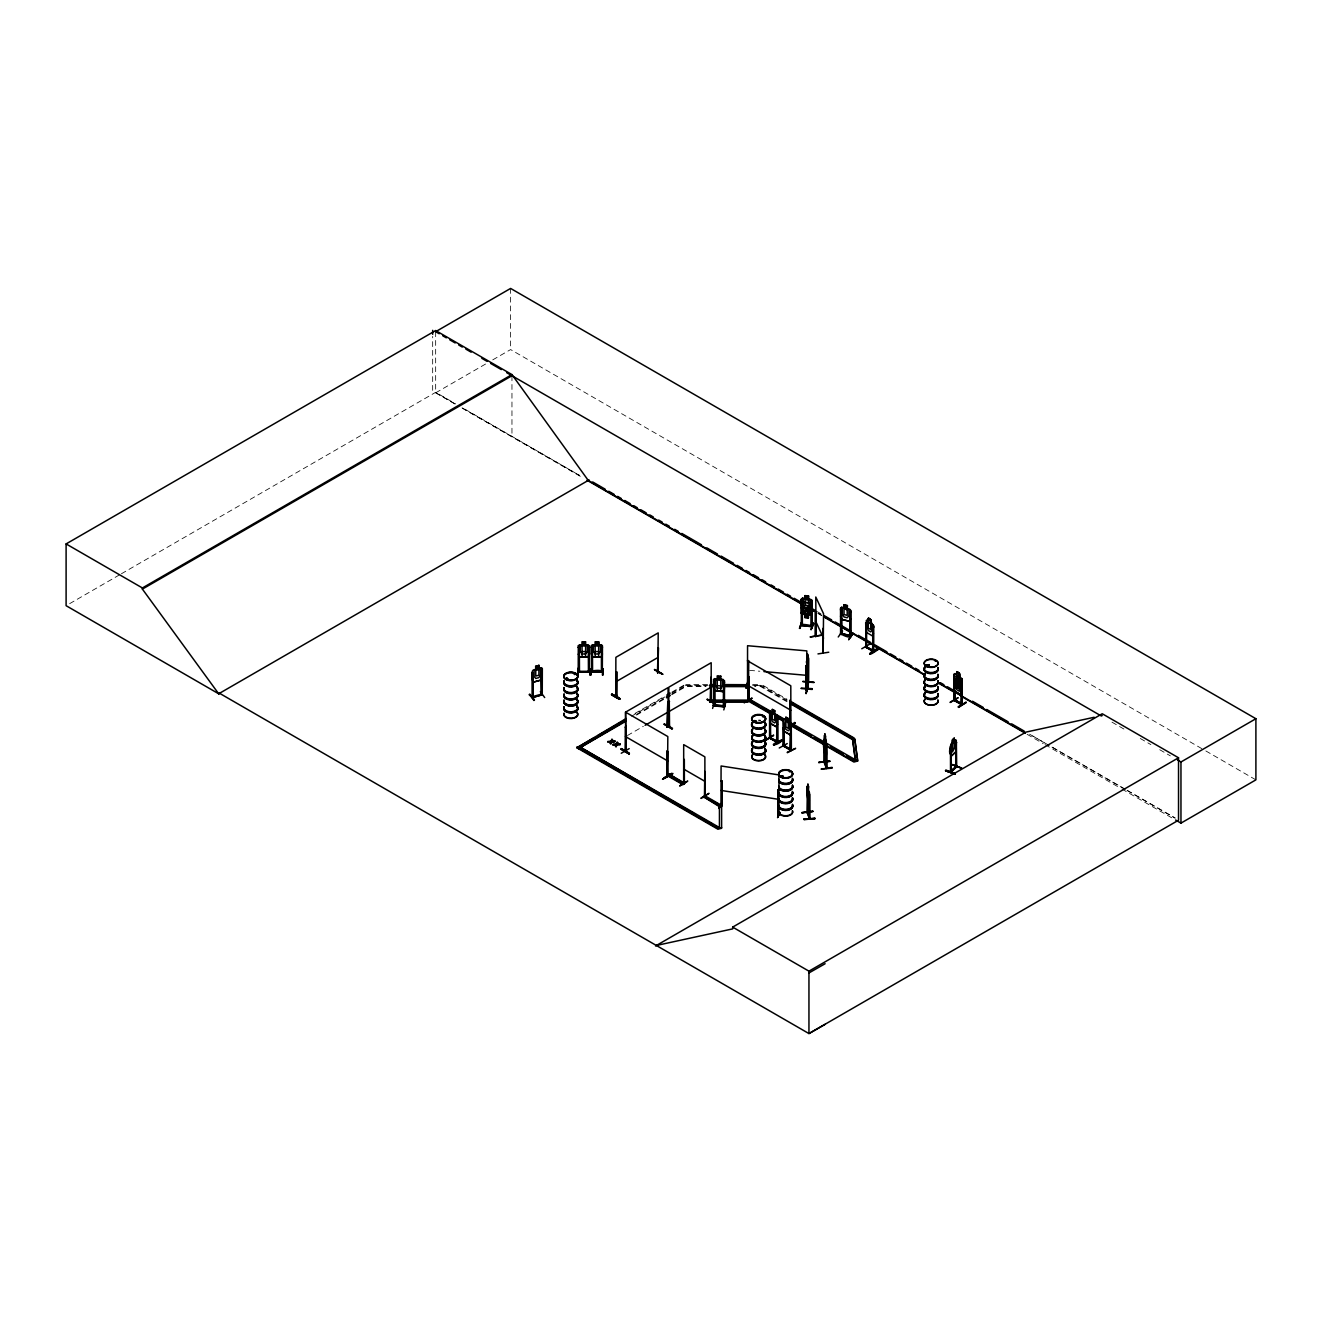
<?xml version="1.0" encoding="UTF-8"?>
<svg xmlns="http://www.w3.org/2000/svg" width="1322" height="1322" viewBox="0 0 1322 1322"><rect width="100%" height="100%" fill="white"/><g stroke="black" fill="none" stroke-linecap="round" stroke-linejoin="round"><path stroke-width="0.75" stroke-dasharray="5 3.75" d="M69.669 603.642L119.624 574.789M121.409 573.765L435.665 392.32L455.181 403.59M435.665 331.69L435.665 392.832L485.637 363.996M492.759 359.865L510.606 349.57L1204.061 749.938M634.973 713.434L664.916 696.149M671.973 692.084L684.3 684.961L685.837 685.854L706.08 685.854M631.453 716.243L664.916 696.909M671.973 692.844L684.3 685.721L685.837 686.614L706.08 686.614M636.526 714.326L664.702 698.066M671.758 694L685.837 685.854M636.526 715.103L664.702 698.826M671.758 694.761L685.837 686.614L685.837 684.598L708.113 684.598M627.454 735.511L643.335 726.34M754.664 685.854L762.282 684.961L787.003 699.239M787.003 700.016L762.282 685.721L754.664 686.614M752.631 684.598L760.728 684.598L760.728 686.614L787.234 701.916M685.837 685.358L708.113 685.358M752.631 685.358L760.728 685.358M749.607 670.353L759.82 671.245M454.917 403.739L432.674 390.948L432.674 336.383M462.039 407.837L579.367 475.309L462.287 407.688M1049.057 745.41L1029.507 734.156L1049.007 745.426M1125.501 789.366L1050.841 746.418L1125.303 789.482M1127.269 790.374L1175.275 817.988M1205.862 750.962L1255.9 779.864M1111.984 722.159L1124.361 729.298M1140.275 738.486L1150.9 744.617M1159.741 749.723L1170.35 755.854M817.343 611.673L820.912 613.739M1127.071 790.49L1174.977 818.153M818.252 613.21L821.821 615.259M435.665 392.832L455.181 404.102M462.287 408.201L583.514 478.184M817.839 613.474L821.425 615.54M1027.128 734.305L1043.223 743.608M1045.024 744.633L1120.147 788.011M1121.932 789.052L1173.804 818.996M760.728 685.854L787.234 701.156M511.961 375.729L511.961 436.871M510.606 288.427L510.606 349.57M758.646 720.374A7.106 4.098 0 0 1 760.497 720.523M758.646 720.044A6.99 4.032 0 0 1 760.464 720.193"/><path stroke-width="1.5" d="M806.668 687.159L807.164 688.051L807.197 687.093M807.858 794.043L808.519 795.993L807.626 787.978L807.891 813.047L807.147 812.551L809.361 818.781L809.361 792.489L807.164 786.359M809.725 794.208L809.758 818.731L807.759 811.592M809.345 792.456L809.345 818.715L809.675 817.26M808.172 664.107L806.982 671.031L807.874 667.693M807.874 667.742L806.833 659.48L806.585 666.387M812.319 688.663L801.215 688.101M812.253 689.456L801.132 688.547M820.979 635.353L810.072 636.94L820.912 635.238M541.161 693.967C546.333 694.215 527.197 699.222 533.08 696.215M541.111 667.974L542.284 668.535L541.194 679.987L533.377 682.135L532.287 679.359L532.287 671.295L533.344 669.923L541.161 667.858L542.334 668.602L542.251 694.893L542.268 693.951L541.409 695.157L541.078 670.452L542.169 670.403L541.078 670.452M806.47 662.339L806.767 660.537L806.585 662.339M808.172 786.16L808.403 787.532M809.345 800.488C808.172 807.329 806.023 787.482 807.263 786.226L807.362 813.096L807.957 784.243L808.519 798.405L807.511 793.002M825.093 736.073L825.374 737.213M823.903 741.659L824.25 739.279L826.151 747.822M806.75 661.248L807.511 654.06L807.626 657.249M956.764 766.793L956.252 765.785M679.789 786.061L687.754 781.054L679.838 785.648M945.808 770.462L955.393 773.915L945.527 770.792M945.825 770.065L955.36 773.486M566.047 679.012L566.923 678.169L567.683 679.062M566.56 678.236L566.774 679.194M566.46 678.45L567.782 678.864L567.27 678.169M574.343 674.418L575.087 674.534M574.392 674.303L574.855 674.038M755.887 720.837C751.607 721.795 758.349 721.035 754.465 720.887M754.763 720.473L754.763 721.531M763.042 716.706L763.372 716.706M780.872 776.378C784.69 774.262 780.988 778.989 781.385 775.882M781.285 776.394L781.963 775.832M790.011 771.387L789.366 771.602M790.226 771.602L789.531 771.602M926.392 665.743L926.491 665.263M926.672 665.478L928.49 665.743M928.16 665.891L927.912 664.999M935.199 660.554L935.811 661.033M748.566 660.653L747.508 660.802L748.566 660.653L748.467 685.044M747.657 681.805L745.988 688.283L747.442 684.135M746.533 688.2L747.789 683.011M747.409 684.383L748.582 684.168M748.616 684.713L724.307 684.598M807.098 657.348L807.626 654.225M806.651 660.603L808.155 656.142M805.742 665.891L806.8 665.743L805.742 665.891L805.742 690.348L806.734 690.431M808.42 658.439L808.403 682.962L808.106 681.458M802.917 681.375L813.955 682.185M807.015 665.809L807.494 658.24L807.031 688.58M807.015 668.221L807.494 657.232M807.18 671.047L807.99 667.709M806.684 690.167C803.644 690.712 809.213 689.654 805.908 689.208M807.18 686.267L808.172 682.284M808.023 682.301L807.031 687.77M807.841 687.06L806.073 693.538L808.568 682.317M806.073 693.538L807.759 686.647M724.572 705.998L713.5 705.006L713.483 705.865L713.55 679.574L717.185 678.897M713.533 679.64L714.723 678.599M723.134 691.456L724.489 688.613L723.217 691.571L714.657 690.795L713.55 687.638M720.821 676.203L717.185 675.873L717.301 691.042M720.821 679.211L724.456 680.599L724.489 706.923L724.423 705.684L723.332 706.774L723.514 682.102L724.522 682.202L723.514 682.102M723.184 679.425L714.69 678.665M723.217 691.571L714.673 690.728M714.591 681.508L713.599 681.425L714.591 681.508L714.591 705.965M714.31 702.081L712.608 708.443M713.533 704.758L713.698 705.931L724.456 706.873M723.646 705.651L714.706 705.089M723.812 709.914L725.563 703.122M611.491 694.728C618.96 695.389 626.132 704.196 611.491 694.728L619.489 699.255M621.026 749.326C645.533 763.62 604.914 738.833 629.024 753.904M621.406 749.045L629.388 753.606M629.404 753.21L621.456 748.582M672.551 728.273L664.553 724.092M672.039 728.934L663.991 724.026M801.264 604.964L802.52 602.039L811.014 603.014L812.121 606.137M802.537 614.251L801.281 612.978L802.537 614.251L810.981 615.143L812.105 614.267M804.867 614.515L804.867 617.523L808.486 617.936L808.386 614.747L810.204 613.953L808.386 600.122L805.015 599.742L805.015 605.344L803.214 607.542L803.214 613.16L805.015 614.366L804.867 617.523M812.105 606.203L811.014 603.014M810.948 615.209L812.005 614.152M801.281 599.279L802.454 598.271L801.281 599.279L801.33 625.554L812.138 626.744L812.154 600.436L808.42 599.048L808.535 595.958L804.9 595.611L804.9 598.618L802.437 598.337L810.799 599.395L812.005 600.535L812.022 626.727M802.322 600.915L801.248 601.031L802.322 600.915L802.355 625.603L801.149 624.612M801.281 607.343L802.404 610.467L810.915 611.375L812.154 608.517M801.71 622.051L799.463 628.462L801.661 622.1M799.992 628.396L802.239 621.671M811.113 601.94L812.105 602.039L811.113 601.94L810.915 626.595L810.997 625.488L811.89 625.884M810.915 625.967L812.105 625.62M813.889 623.505L811.08 629.801L813.361 622.993M811.163 629.355L813.427 623.406M776.543 727.001L770.429 723.465L769.619 719.994L770.429 723.465L776.576 726.803L777.518 724.473M783.186 727.844L783.996 731.297L790.209 734.784L791.101 732.305M872.503 635.832L873.363 633.42M873.445 633.37L872.553 635.965L866.439 632.428L865.728 628.925M961.986 686.713L961.094 689.307L954.963 685.771L954.17 682.317M953.988 688.266L954.814 691.72L960.995 695.223L962.069 678.698L955.079 673.592L954.17 674.237L954.203 700.544L962.069 704.99L961.986 678.682M950.468 753.937C947.51 752.466 953.096 739.147 951.394 744.897L950.898 771.618M610.962 743.939L611.772 741.444L615.16 741.51L611.772 741.956L610.318 743.575L611.888 739.626M616.118 746.401L617.671 742.468L616.135 744.98L612.813 744.501L616.234 744.055M616.118 746.913L617.671 742.468M534.385 699.966L529.577 694.1L533.939 700.528M610.318 743.575L611.888 739.13M617.043 742.105L616.234 744.567L612.813 745.013M588.092 656.951L579.515 656.836L578.408 653.944L579.433 657.017L588.092 656.951L589.348 653.894L589.232 645.847L585.663 644.772L587.381 645.929L587.381 651.548L585.547 653.96L582.11 653.993L580.259 651.597L580.259 645.979L582.11 644.954M591.397 653.96L592.537 657.017L601.196 656.951L602.452 653.894M615.16 741.51L611.888 741.526L612.532 739.494M615.474 746.55L616.135 744.468M840.528 616.135L841.569 619.39L849.55 621.323L850.707 618.613M542.268 694.843L532.122 697.619L532.055 672.931L532.981 672.683L533.08 697.107M721.977 781.203L720.986 781.054L721.977 781.203L722.176 805.462L720.887 805.544L720.87 804.602L722.076 805.048M718.904 808.436L722.341 801.743L718.953 808.386M719.482 808.006L722.275 801.776M720.986 805.511L722.093 805.395L721.085 805.296M720.969 804.387L722.159 804.536L720.887 804.652M777.881 789.862L778.955 789.796L777.881 789.862L777.881 814.319L778.972 814.484L778.955 774.923L721.085 765.983L720.969 805.792L719.432 806.684L703.535 796.753L705.089 795.861L720.969 805.032L719.432 805.924L703.535 796.753M777.766 813.658C780.294 812.452 777.171 816.352 778.939 813.327M779.749 812.303L777.6 817.508L780.277 812.832M777.6 817.508L779.798 812.352M779.881 812.766L777.7 817.442M826.547 743.328L826.399 768.462L824.019 761.307L826.828 768.396L826.746 743.889M826.167 767.818L826.514 766.826M824.73 762.133L826.233 767.454M765.669 740.188L773.287 735.429M779.253 747.988L787.251 743.559M957.789 697.768L950.287 702.098M744.22 702.825L751.722 698.115M752.102 698.247L744.286 702.478M808.469 682.879L808.568 657.86M625.075 751.574L625.455 726.968M625.967 750.813L626.215 749.871M667.263 726.505L668.139 726.885L668.056 687.622L625.686 712.079L625.835 752.036L626.397 736.337M625.851 751.392L625.455 712.095L667.825 736.552L667.494 776.047L666.817 751.16L667.825 751.425L667.627 776.08L667.015 774.527M748.087 700.759L749.277 701.057L748.45 676.186L748.004 702.114L710.575 702.114M578.111 668.37L578.193 674.831M578.111 668.717L578.094 675.261L578.16 668.337M590.719 668.783L590.736 675.327L591.281 668.833M770.743 737.544L769.586 737.197L770.462 737.709M776.758 741.394C783.136 743.559 759.125 732.371 776.923 741.378M783.5 721.366L783.946 746.385C781.319 744.914 785.698 744.534 784.029 746.434L784.227 727.893M790.209 749.111C798.29 752.664 771.982 739.328 790.209 749.359M865.579 647.102L873.445 651.614L873.545 625.356L870.851 622.844L870.934 619.787C866.125 614.433 870.339 624.199 866.472 620.315L865.712 647.185M866.389 623.075L865.679 622.662L866.472 647.582L866.67 631.073M873.016 634.725L872.636 651.184L873.082 650.093L873.809 651.498L865.927 646.904L865.943 622.497M954.203 700.544L954.17 674.237M954.765 699.966L954.897 700.924L955.195 690.514M838.231 636.989L842.56 631.04M658.571 671.493L657.712 672.171M667.263 726.77L667.709 725.844M668.056 726.935L667.098 727.117M823.87 741.576C822.02 745.938 827.605 768.049 826.134 747.773M956.219 766.463L950.535 771.123M950.535 772.015L950.468 745.856M755.672 720.953L754.565 721.234M783.021 776.212L782.293 775.733L782.938 776.427M927.102 665.263L927.614 664.9M926.458 665.627L928.424 665.627M847.369 605.559L847.204 608.715L848.906 610.136L848.906 615.738L847.204 617.738L844.031 616.977L842.329 614.152L842.329 608.533L844.031 607.938L843.965 604.749L847.369 605.559L847.319 608.649M841.436 610.037L840.511 609.806L841.436 610.037L841.552 634.527C837.421 631.602 847.154 638.509 850.757 636.758L850.757 610.467L849.567 609.112L841.651 607.195L840.528 608.07L840.594 634.329M843.965 607.756L844.08 604.865M841.569 619.39L849.6 621.257M849.716 612.053L850.79 612.069L849.716 612.053L849.798 636.56M841.436 633.602L850.905 635.651L841.701 633.684M853.103 633.602L848.79 639.617M848.658 639.65L853.087 633.221M956.715 766.016L950.865 771.37M578.21 671.973L589.447 671.923M602.402 671.279C576.078 674.154 602.105 667.346 602.32 672.22L602.452 645.797L601.146 644.756L602.336 645.913M664.206 724.357L672.154 729M815.988 635.717L816.021 636.576L815.79 596.999L823.54 613.705L823.176 653.118L823.16 628.628M684.383 784.029L684.333 759.539M952.303 739.94C957.392 735.825 949.84 740.502 952.468 743.03M954.352 741.179L955.69 739.956L951.08 744.187M951.063 747.128L950.865 772.263L950.865 747.756M956.302 740.452L955.74 767.256L956.351 742.237L956.698 766.843L950.964 772.164M956.682 742.369L955.806 742.733M950.419 753.821L951.129 756.316L955.558 751.97M951.03 756.267L955.707 752.069L956.302 748.516M952.104 764.645L961.391 768.28M950.485 771.106L951.46 771.023M950.535 772.098L956.236 766.743M961.639 768.065L951.807 764.48L961.672 768.115M579.466 671.559L578.243 671.047L578.226 672.187L578.292 645.88L581.977 644.855M578.292 645.962L579.515 644.905M591.562 671.014L591.562 672.254L591.397 645.88L592.57 644.806L601.146 644.822M591.397 645.962L592.57 644.872M616.581 671.774L616.961 696.38L615.903 696.578M658.306 671.245L657.778 672.832L658.224 632.874L615.87 657.331L615.788 696.694M625.405 750.318L626.479 750.929M669.543 726.175L669.263 701.453L668.453 726.34L669.626 726.092L668.75 726.538L668.816 687.176L711.186 662.719L711.186 702.131L710.905 677.409L710.112 702.346L710.575 700.098L748.004 700.098L749.557 699.222L857.648 761.042L853.929 762.034L790.374 725.348L790.093 700.23L789.812 721.994M567.584 679.128L566.394 679.161M840.627 608.137L841.651 607.36M754.945 721.63L755.82 721.333M763.058 716.243L762.926 716.772M782.624 776.295L781.781 776.014M935.811 661.231L934.968 660.752M772.23 712.36L770.544 711.286L769.701 712.029L770.462 738.601L769.933 713.516M784.111 719.118L783.285 719.862L784.111 719.118L785.797 720.193M954.253 674.336L955.128 673.724M578.342 671.08L579.466 672.187L579.35 647.499L578.342 647.516L579.35 647.499M578.259 671.328L589.447 671.262M578.458 672.22L589.447 672.154M601.427 671.94L601.427 647.466L602.435 647.697L601.427 647.466M602.402 672.171L591.347 671.94L602.551 671.923M812.204 626.479C796.274 625.769 799.017 622.679 812.138 625.851M956.186 767.305L955.591 739.907M956.632 677.608L959.342 679.045L956.632 677.608L955.492 686.597L956.798 689.737L959.26 691.125L960.582 689.473L960.582 683.854L959.342 682.053M954.087 680.152L954.914 679.558L961.986 684.598L960.962 683.061M954.814 691.72L960.995 695.223M657.431 672.65L658.224 647.73L657.91 672.749M657.712 672.815L658.505 647.896M654.886 669.692L662.438 673.989M615.854 695.669L616.928 695.455L616.052 695.967M616.267 696.777L616.845 671.94M626.132 726.356L625.785 751.97M666.982 727.249L667.775 702.312L667.461 727.331M669.543 701.618L668.552 701.866M626.182 727.364L625.19 727.117M707.138 699.635L715.566 703.932L707.567 699.371M748.45 699.751L748.913 701.271L749.161 676.6M629.173 748.632L621.241 753.259M668.552 726.323L669.263 701.453M710.905 701.866L710.112 702.346L710.988 701.833L710.905 677.409M666.734 774.94L668.585 773.866L684.466 783.037L682.929 783.929L667.048 774.758M672.154 773.932C643.054 789.994 691.621 762.992 664.255 778.509M663.859 777.832L671.774 773.254M790.573 733.594L790.192 750.037L791.085 750.516L791.002 724.208L789.812 723.96L791.101 724.225L788.49 721.647L788.49 718.639L785.879 717.135L784.574 726.208L785.879 729.38L788.309 730.785L789.614 729.133L788.49 718.639M789.961 725.183L794.803 722.919M790.077 725.679L794.753 722.82M790.407 725.943L795.15 723.151L794.704 722.407M704.477 796.059L704.791 771.37L705.089 796.621L703.535 797.513M701.123 797.976L709.022 793.332L701.09 798.438M219.65 693.339L218.791 693.852L66.1 605.691L66.1 543.92L435.665 330.55L511.961 374.589L588.257 480.415L802.206 603.939M435.665 330.55L435.665 331.69L510.606 288.427L1255.9 718.722L1255.9 779.864L1180.959 823.127L1175.605 820.02M66.1 543.92L142.396 587.96L511.961 374.589M825.126 1024.352L808.948 1033.573L219.551 693.29L218.675 693.786L142.396 589.1L511.961 375.729M218.675 693.786L589.116 479.919M615.87 681.788L658.224 657.331M715.846 826.233L719.432 828.299L719.432 805.924L721.614 805.924L721.614 828.299L717.879 829.191L576.855 747.773L626.165 718.524M666.685 695.141L670.204 693.108M576.855 747.773L594.47 737.593M597.99 735.561L626.165 719.284M625.95 720.44L578.392 748.665L625.95 721.201M666.47 697.041L669.99 695.008M666.47 697.801L669.99 695.769M645.103 725.315L668.056 712.079M668.816 711.633L711.186 687.176M870.934 619.787L868.24 618.332M873.445 625.405L873.528 651.647M872.735 626.727L873.726 626.992L872.735 626.727L872.735 651.283M866.439 632.428L865.811 628.958M710.575 700.858L748.004 700.858L749.557 699.999L758.382 705.089M869.694 644.194L861.762 648.772M872.669 650.341L866.472 646.937L873.726 650.523M878.089 649.515C861.597 661.331 873.792 647.02 878.089 649.532M869.81 653.861L877.643 648.772M770.544 711.286L769.619 711.93L769.553 738.122L777.435 742.634L777.435 716.375L774.841 713.863L776.047 715.681L776.047 721.283L774.742 722.952L772.312 721.548L771.007 718.375L772.312 709.303L774.923 710.806L774.742 713.913M869.694 653.861L877.758 649.284M668.585 774.626L667.048 775.518L682.929 784.69L684.466 783.797L668.585 773.866M776.609 714.789L777.518 716.392M777.171 742.055L777.005 717.598L776.642 742.171L777.518 742.683L776.642 741.526M783.186 719.763L783.268 746.054M790.292 750.152L790.573 725.431M765.752 740.303L773.684 735.214L765.752 739.791M770.379 738.552L770.66 722.093M783.996 731.297L790.209 734.784M781.682 739.874C762.744 748.285 782.244 744.484 781.633 739.791M781.748 740.303L773.684 744.897L782.029 740.469M787.301 752.251L795.629 748.335L787.367 752.73M959.458 673.113C952.782 669.957 962.35 672.881 959.375 676.17M954.93 676.401L954.203 675.988L954.798 700.842M790.754 703.965L852.591 739.659L854.128 738.767L852.591 738.899L790.754 703.188M961.54 692.133L961.259 704.626L961.54 679.905L962.267 704.692M962.267 680.318L961.259 680.07M576.855 746.996L717.879 828.431L721.614 827.539M950.221 702.494L958.12 697.9M790.093 700.23L790.209 724.704L853.929 761.257L855.466 760.365L852.574 738.816L854.756 738.717L857.648 760.266M961.458 703.684L954.253 699.635M955.277 700.115L962.366 703.899L961.309 703.701M958.235 706.692L966.217 702.147L958.681 707.435M966.25 702.577L958.301 707.154M655.514 945.99L1025.955 732.107L1094.203 717.268M656.373 945.478L732.669 928.887L732.669 927.119L1102.234 713.748L1178.53 757.787L1178.53 820.202L808.948 1033.573L808.948 971.158L1178.53 757.787M1102.234 715.516L1101.375 716.028L506.64 372.655M1177.423 759.935L1180.959 761.984L1255.9 718.722M808.948 972.942L825.126 963.721M595.082 644.855L593.363 645.979L593.363 651.597L595.214 653.993L598.651 653.96L600.485 651.548L600.485 645.929L598.651 644.938M713.665 704.709L714.541 704.808M713.649 705.651L724.638 706.659M824.73 762.777L824.779 743.724L825.506 757.87L824.779 752.747M717.301 678.996L715.483 679.838L715.483 685.457L717.301 688.035L720.705 688.332L722.523 686.085L722.523 680.466L720.705 679.31M840.544 633.139L841.585 633.403M815.377 636.394L815.41 611.921M822.978 652.82L823.028 628.347M616.581 695.339L616.052 696.859L616.135 672.353M668.75 725.646L668.982 725.596M668.899 726.538L669.263 725.018M625.967 749.921L625.174 750.714M567.816 679.161L566.328 679.293M781.418 776.394L782.508 776.394M532.072 696.463L533.245 696.677M720.969 805.28L721.234 804.354M667.726 726.77L667.775 702.312M840.66 633.172L850.79 636.526M850.591 636.741L850.641 610.483M535.674 666.354L538.946 665.379L538.897 668.585L540.549 669.13L540.549 674.749L538.897 677.608L535.774 678.467L534.121 676.517L534.121 670.898L535.774 669.428L535.625 666.288L538.996 665.445M533.146 672.881L532.055 672.931M533.377 682.135L541.194 679.987M529.114 694.661L534.452 699.933M540.334 691.604L544.681 697.553M541.838 693.736L541.293 694.281M704.923 796.208L704.874 756.862L683.689 744.633L683.656 784.029M541.409 695.157L541.243 670.667M532.981 697.14L532.816 696.215M865.86 646.012L866.621 646.408M961.458 703.42L961.953 704.99M769.85 737.048L770.362 738.601M769.85 737.94L777.799 742.518L777.716 718.011L776.725 717.763M783.417 745.773L783.5 727.48M790.49 748.946L790.986 750.516L783.235 745.972M817.971 653.911L828.778 652.225M532.27 697.603L531.956 696.529M615.16 741.014L611.888 741.526M607.657 741.526L611.078 741.08M607.657 742.039L610.979 742.006M617.027 743.989L620.299 744.484L616.928 744.93M612.813 744.501L620.299 744.484M616.928 744.418L620.299 743.989M579.466 644.872L588.042 644.822L589.348 645.797L589.331 672.154L589.215 670.965L588.207 671.526M824.135 751.458L823.986 749.64M778.922 813.625L778.113 813.162M824.878 736.949L824.878 733.925L825.606 754.482L825.374 746.864L824.961 748.649C824.317 734.222 823.87 756.895 824.978 750.02L825.374 753.837L824.416 742.7M825.639 736.024L825.49 739.064M826.399 742.171L826.002 740.386L826.399 768.462M824.135 744.005L824.366 747.641M826.267 750.268L826.019 752.548L824.267 747.608M829.786 760.927L818.665 762.397L829.786 761.422M818.748 762.596L829.77 761.257M832.1 767.355L821.094 769.107L832.216 768.132M808.667 786.326L808.519 789.383M812.931 811.262L801.776 812.65L812.914 811.262M801.876 812.865L812.914 811.592M809.213 817.773L807.725 812.419M804.04 818.863L815.195 818.483L804.057 818.946M804.04 819.376L815.195 818.467L804.173 819.706M654.522 669.824L662.52 674.369M667.147 775.469L667.098 751.012M866.224 647.532L865.596 646.177L866.472 646.689M954.484 700.296L962.267 704.742M783.153 745.129L784.029 745.542M857.648 761.042L854.756 739.477L852.574 739.576L855.466 761.142L846.642 756.035M582.11 645.962L585.547 645.946M595.214 645.962L598.651 645.946M582.11 651.581L585.547 651.564M595.214 651.581L598.651 651.564M592.62 656.836L601.196 656.951M588.323 647.466L589.331 647.697L588.323 647.466L588.439 672.187M592.454 647.499L591.446 647.516L592.454 647.499L592.57 671.973M589.414 668.8L590.108 675.278L589.414 668.288M602.7 675.195L602.617 668.717M589.447 671.031L588.356 671.295M602.518 668.288L602.584 675.278L603.096 668.734M710.129 684.598L714.177 684.598M710.129 685.358L714.177 685.358M724.307 685.358L748.582 685.358L747.508 685.259L747.558 645.714L806.8 650.887L806.717 690.481M710.129 685.854L714.177 685.854M724.307 685.854L748.582 685.854M710.129 686.614L714.177 686.614M724.307 686.614L748.582 686.614M710.575 701.354L748.004 701.354M719.432 806.684L721.614 806.684M532.171 696.744L540.979 694.298M815.492 636.659L815.542 612.202M808.039 656.026L808.023 682.929M802.834 681.607L813.972 682.549M805.842 689.489L806.85 689.539L805.643 689.473M747.558 685.027L748.45 685.077M763.901 671.593L806.8 675.344M717.301 680.004L720.705 680.301M717.301 685.622L720.705 685.92M802.586 602.221L810.898 603.179M805.015 617.374L808.386 617.754M808.42 596.04L805.015 595.726L805.015 598.734L803.214 599.527L803.214 605.145L805.015 607.756C807.659 613.21 800.851 615.804 805.924 610.12L803.545 606.269L806.651 609.558C807.891 604.931 812.485 607.129 807.428 610.301L809.51 614.036L806.717 610.913L804.883 613.342L808.386 613.755L808.386 608.137L810.204 605.955L810.204 600.337L808.386 599.114L808.535 595.958M810.832 611.26L802.421 610.4L801.429 607.277M801.463 624.315L802.289 624.463M601.46 672.187L601.312 671.047M721.085 790.44L778.955 799.38M805.759 690.365L805.792 665.66M844.031 604.931L847.204 605.707M783.632 745.839L791.366 750.351L791.283 725.844L790.292 725.596M749.161 701.057L748.169 700.792L748.45 661.314L790.804 685.771L790.887 725.15M715.235 704.064L707.187 699.123M654.456 669.428L662.884 674.237M435.665 331.69L439.218 333.739M442.771 335.788L446.324 337.837M449.86 339.886L455.181 342.96M458.734 345.009L462.287 347.058M465.84 349.107L471.161 352.181M481.803 358.328L487.124 361.402M490.677 363.451L501.319 369.582M866.505 620.431L873.363 625.405M592.686 481.968L605.162 489.173M608.731 491.239L614.086 494.329M617.638 496.378L621.208 498.444M624.777 500.493L630.131 503.583M633.701 505.648L637.254 507.714M640.823 509.763L646.177 512.853M649.746 514.919L653.299 516.968M658.653 520.058L662.223 522.124M665.792 524.173L669.345 526.239M674.699 529.329L678.269 531.378M681.838 533.444L701.453 544.763M706.791 547.853L717.499 554.034M721.052 556.083L733.545 563.288M737.098 565.353L742.452 568.443M746.021 570.493L749.591 572.558M753.16 574.624L758.498 577.697M762.067 579.763L765.636 581.829M770.974 584.902L774.543 586.968M778.113 589.034L783.467 592.124M787.036 594.173L790.589 596.239M794.158 598.288L799.513 601.378M811.989 608.583L815.558 610.648M824.465 615.788L831.604 619.902M835.173 621.968L851.219 631.238M858.342 635.353L870.834 642.558M874.387 644.607L886.88 651.829M890.433 653.878L895.787 656.968M899.357 659.034L902.926 661.083M906.495 663.148L911.833 666.238M915.402 668.288L918.972 670.353M940.372 682.697L943.925 684.763M947.494 686.812L959.97 694.033M972.463 701.238L983.155 707.402M986.724 709.468L1008.124 721.812M1011.677 723.878L1024.17 731.083M811.13 609.095L816.467 612.169M823.606 616.3L925.235 674.964M937.711 682.169L1025.079 732.619M587.084 480.25L799.959 603.146M810.683 609.343L814.269 611.408M824.994 617.605L871.512 644.458M875.081 646.524L923.384 674.402M937.695 682.664L953.79 691.968M960.945 696.099L1025.343 733.28M790.539 701.288L854.128 738.007M790.539 702.048L841.767 731.628M845.303 733.66L854.128 738.767M748.45 685.771L790.804 710.228M772.312 709.501L774.742 710.905M788.309 718.738L785.879 717.334L785.962 720.292M761.918 707.121L770.743 712.228M776.031 715.285L783.103 719.35M791.928 724.456L811.344 735.66M814.864 737.693L827.225 744.831M830.761 746.864L843.106 754.003M748.021 700.115L769.206 712.343M776.262 716.425L783.318 720.507M748.021 700.891L769.206 713.12M776.262 717.185L783.318 721.267M683.689 769.09L704.874 781.319M625.455 736.552L667.825 761.009M710.377 799.678L720.969 805.792M719.432 827.539L579.945 746.996L696.182 814.881M699.751 816.946L712.277 824.168M732.669 927.119L808.948 971.158M671.824 773.701L663.875 778.212M538.946 668.387L538.946 665.379M532.287 679.359L533.444 682.003M824.284 762.744L824.25 735.544L826.118 740.436M951.394 750.516L952.369 752.02L955.162 747.013L954.187 738.287M815.79 621.456L823.54 638.162M824.911 754.614L825.358 755.854M824.911 755.606L825.49 757.704M713.682 687.638L714.772 690.646M824.911 734.966L825.374 736.222M807.841 784.243L808.403 786.524M840.676 616.085L841.651 619.307M954.335 682.301L955.128 685.655M783.368 727.827L784.144 731.182M806.503 687.605L806.503 688.498M598.767 644.772L598.767 641.765L595.082 641.781L595.214 657.001M1180.959 761.984L1180.959 823.127M959.375 673.162L960.598 683.606L959.293 685.259L956.864 683.854L955.558 680.698L956.864 671.609M954.253 738.139L954.302 741.345M870.752 619.886L872.057 624.645L872.057 630.264L870.752 631.916L868.323 630.511L867.017 627.355L868.323 618.283M852.574 738.816L852.591 739.659M849.864 611.838L849.864 636.295M841.585 609.839L841.701 634.312M824.878 733.925L824.333 744.418M824.333 752.565L824.35 762.827M807.99 784.409L808.172 787.73M807.412 655.068L807.412 656.076M801.429 599.263L801.38 613.011M777.98 789.647L777.964 814.402M777.353 716.425L777.353 724.456M722.076 780.988L722.076 805.676M720.837 676.137L720.705 691.34M714.657 681.293L714.706 705.981M684.052 759.704L684.019 784.21L683.97 759.34M598.651 641.864L598.651 656.968M591.512 645.929L591.529 654.01M585.547 656.968L585.663 641.765L581.977 641.781L582.11 657.001M532.981 672.683L533.097 697.421M432.674 330.318L432.674 334.367M142.396 587.96L142.396 589.1M938.009 674.947A7.106 4.098 0 0 1 930.225 680.07A7.106 4.098 0 0 1 925.003 673.956M937.926 680.764A7.023 4.049 0 0 1 930.242 685.837A7.023 4.049 0 0 1 925.069 679.789M938.009 668.205A7.106 4.098 0 0 1 930.225 673.328A7.106 4.098 0 0 1 925.003 667.213M926.127 666.354A7.106 4.098 0 0 1 929.316 665.297M937.926 668.602A7.007 4.049 0 0 1 930.242 673.658A7.007 4.049 0 0 1 925.086 667.627M926.193 666.784A7.007 4.049 0 0 1 929.333 665.743M938.009 674.6A7.106 4.098 0 0 1 930.225 679.723A7.106 4.098 0 0 1 925.003 673.609M938.009 667.841A7.106 4.098 0 0 1 930.225 672.981A7.106 4.098 0 0 1 925.003 666.866M926.127 666.007A7.106 4.098 0 0 1 929.316 664.949M937.926 667.478A7.007 4.049 0 0 1 930.242 672.534A7.007 4.049 0 0 1 925.086 666.503M926.193 665.66A7.007 4.049 0 0 1 929.333 664.619M937.926 674.22A7.007 4.049 0 0 1 930.242 679.277A7.007 4.049 0 0 1 925.086 673.245M937.926 680.979A7.007 4.049 0 0 1 930.242 686.035A7.007 4.049 0 0 1 925.086 680.004M937.926 675.344A7.007 4.049 0 0 1 930.242 680.417A7.007 4.049 0 0 1 925.086 674.369M938.009 694.182A7.106 4.098 0 0 1 930.225 699.305A7.106 4.098 0 0 1 925.003 693.191M937.893 681.623A6.974 4.032 0 0 1 931.151 686.696A6.974 4.032 0 0 1 924.409 681.623M937.926 699.999A7.023 4.049 0 0 1 930.242 705.072A7.023 4.049 0 0 1 925.069 699.024M937.926 681.293A7.023 4.049 0 0 1 930.242 686.349A7.023 4.049 0 0 1 925.069 680.318M938.009 687.44A7.106 4.098 0 0 1 930.225 692.563A7.106 4.098 0 0 1 925.003 686.448M938.009 693.835A7.106 4.098 0 0 1 930.225 698.958A7.106 4.098 0 0 1 925.003 692.844M938.009 687.076A7.106 4.098 0 0 1 930.225 692.216A7.106 4.098 0 0 1 925.003 686.101M937.926 693.455A7.007 4.049 0 0 1 930.242 698.512A7.007 4.049 0 0 1 925.086 692.48M937.926 686.713A7.007 4.049 0 0 1 930.242 691.77A7.007 4.049 0 0 1 925.086 685.738M937.926 687.837A7.007 4.049 0 0 1 930.242 692.893A7.007 4.049 0 0 1 925.086 686.862M937.926 700.214A7.007 4.049 0 0 1 930.242 705.27A7.007 4.049 0 0 1 925.086 699.239M937.926 694.579A7.007 4.049 0 0 1 930.242 699.652A7.007 4.049 0 0 1 925.086 693.604M576.888 679.772A7.007 4.049 0 0 1 571.732 685.804A7.007 4.049 0 0 1 564.048 680.747M576.871 687.655A6.99 4.032 0 0 1 571.732 693.67A6.99 4.032 0 0 1 564.064 688.63M576.97 687.225A7.106 4.098 0 0 1 571.748 693.339A7.106 4.098 0 0 1 563.949 688.217M576.97 686.878A7.106 4.098 0 0 1 571.748 692.992A7.106 4.098 0 0 1 563.949 687.87M576.97 680.483A7.106 4.098 0 0 1 571.748 686.597A7.106 4.098 0 0 1 563.949 681.474M576.97 680.136A7.106 4.098 0 0 1 571.748 686.25A7.106 4.098 0 0 1 563.949 681.127M576.888 680.896A7.007 4.049 0 0 1 571.732 686.928A7.007 4.049 0 0 1 564.048 681.871M576.888 686.515A7.007 4.049 0 0 1 571.732 692.546A7.007 4.049 0 0 1 564.048 687.49M576.888 693.356A7.023 4.049 0 0 1 571.732 699.404A7.023 4.049 0 0 1 564.031 694.331M576.871 692.926A6.99 4.032 0 0 1 571.732 698.941A6.99 4.032 0 0 1 564.064 693.901M576.871 712.161A6.99 4.032 0 0 1 571.732 718.177A6.99 4.032 0 0 1 564.064 713.136M576.888 693.587A7.023 4.049 0 0 1 571.732 699.619A7.023 4.049 0 0 1 564.031 694.562M576.888 700.131A7.007 4.049 0 0 1 571.732 706.163A7.007 4.049 0 0 1 564.048 701.106M576.888 699.008A7.007 4.049 0 0 1 571.732 705.039A7.007 4.049 0 0 1 564.048 699.982M576.871 706.89A6.99 4.032 0 0 1 571.732 712.905A6.99 4.032 0 0 1 564.064 707.865M576.97 706.46A7.106 4.098 0 0 1 571.748 712.575A7.106 4.098 0 0 1 563.949 707.452M576.97 706.113A7.106 4.098 0 0 1 571.748 712.228A7.106 4.098 0 0 1 563.949 707.105M576.97 699.718A7.106 4.098 0 0 1 571.748 705.832A7.106 4.098 0 0 1 563.949 700.71M576.97 699.371A7.106 4.098 0 0 1 571.748 705.485A7.106 4.098 0 0 1 563.949 700.346M576.888 705.75A7.007 4.049 0 0 1 571.732 711.781A7.007 4.049 0 0 1 564.048 706.725M576.888 712.525A7.023 4.049 0 0 1 571.732 718.573A7.023 4.049 0 0 1 564.031 713.5M576.871 693.918A6.99 4.032 0 0 1 572.624 699.834A6.99 4.032 0 0 1 563.816 695.934M764.81 729.529A7.106 4.098 0 0 1 758.646 735.676A7.106 4.098 0 0 1 752.499 729.529M764.727 729.942A7.007 4.049 0 0 1 758.646 736.007A7.007 4.049 0 0 1 752.582 729.942M764.678 735.23A6.957 4.016 0 0 1 758.646 741.262A6.957 4.016 0 0 1 752.631 735.23M764.727 735.61A7.007 4.049 0 0 1 758.646 741.675A7.007 4.049 0 0 1 752.582 735.61M764.81 722.77A7.106 4.098 0 0 1 758.646 728.934A7.106 4.098 0 0 1 752.499 722.77M764.711 728.819A6.99 4.032 0 0 1 758.646 734.867A6.99 4.032 0 0 1 752.598 728.819M764.711 723.2A6.99 4.032 0 0 1 758.646 729.248A6.99 4.032 0 0 1 752.598 723.2M764.81 729.182A7.106 4.098 0 0 1 758.646 735.329A7.106 4.098 0 0 1 752.499 729.182M764.81 722.423A7.106 4.098 0 0 1 758.646 728.587A7.106 4.098 0 0 1 752.499 722.423M764.711 722.06A6.99 4.032 0 0 1 758.646 728.125A6.99 4.032 0 0 1 752.598 722.06M764.81 748.764A7.106 4.098 0 0 1 758.646 754.912A7.106 4.098 0 0 1 752.499 748.764M764.727 749.177A7.007 4.049 0 0 1 758.646 755.242A7.007 4.049 0 0 1 752.582 749.177M764.678 754.465A6.957 4.016 0 0 1 758.646 760.497A6.957 4.016 0 0 1 752.631 754.465M764.678 736.222A6.957 4.016 0 0 1 758.646 742.253A6.957 4.016 0 0 1 752.631 736.222M764.727 754.845A7.007 4.049 0 0 1 758.646 760.91A7.007 4.049 0 0 1 752.582 754.845M764.727 735.875A7.023 4.049 0 0 1 758.646 741.956A7.023 4.049 0 0 1 752.582 735.875M764.81 742.006A7.106 4.098 0 0 1 758.646 748.169A7.106 4.098 0 0 1 752.499 742.006M764.711 748.054A6.99 4.032 0 0 1 758.646 754.102A6.99 4.032 0 0 1 752.598 748.054M764.711 742.435A6.99 4.032 0 0 1 758.646 748.483A6.99 4.032 0 0 1 752.598 742.435M764.81 748.417A7.106 4.098 0 0 1 758.646 754.565A7.106 4.098 0 0 1 752.499 748.417M764.81 741.659A7.106 4.098 0 0 1 758.646 747.822A7.106 4.098 0 0 1 752.499 741.659M764.711 741.295A6.99 4.032 0 0 1 758.646 747.36A6.99 4.032 0 0 1 752.598 741.295M792.423 786.144A6.99 4.032 0 0 1 786.59 791.2A6.99 4.032 0 0 1 778.675 787.201M792.456 791.795A7.023 4.049 0 0 1 786.59 796.869A7.023 4.049 0 0 1 778.658 792.853M792.423 791.415A6.99 4.032 0 0 1 786.59 796.472A6.99 4.032 0 0 1 778.675 792.473M792.423 785.02A6.99 4.032 0 0 1 786.59 790.06A6.99 4.032 0 0 1 778.675 786.061M792.44 779.402A7.007 4.049 0 0 1 786.59 784.458A7.007 4.049 0 0 1 778.675 780.443M792.423 778.278A6.99 4.032 0 0 1 786.59 783.318A6.99 4.032 0 0 1 778.675 779.319M792.539 785.747A7.106 4.098 0 0 1 787.515 790.771A7.106 4.098 0 0 1 778.807 787.862M792.539 785.4A7.106 4.098 0 0 1 787.515 790.424A7.106 4.098 0 0 1 778.807 787.515M792.539 778.989A7.106 4.098 0 0 1 787.515 784.012A7.106 4.098 0 0 1 778.807 781.12M792.539 778.641A7.106 4.098 0 0 1 787.515 783.665A7.106 4.098 0 0 1 778.807 780.773M792.456 811.03A7.023 4.049 0 0 1 786.59 816.104A7.023 4.049 0 0 1 778.658 812.088M792.423 805.379A6.99 4.032 0 0 1 787.482 810.336A6.99 4.032 0 0 1 778.922 807.478M792.423 810.65A6.99 4.032 0 0 1 786.59 815.707A6.99 4.032 0 0 1 778.675 811.708M792.423 804.255A6.99 4.032 0 0 1 786.59 809.295A6.99 4.032 0 0 1 778.675 805.296M792.423 797.513A6.99 4.032 0 0 1 786.59 802.553A6.99 4.032 0 0 1 778.675 798.554M792.407 792.44A6.974 4.032 0 0 1 786.59 797.48A6.974 4.032 0 0 1 778.691 793.481M792.539 804.982A7.106 4.098 0 0 1 787.515 810.006A7.106 4.098 0 0 1 778.807 807.098M792.539 804.635A7.106 4.098 0 0 1 787.515 809.659A7.106 4.098 0 0 1 778.807 806.75M792.44 798.637A7.007 4.049 0 0 1 787.482 803.594A7.007 4.049 0 0 1 778.906 800.735M792.539 798.224A7.106 4.098 0 0 1 787.515 803.247A7.106 4.098 0 0 1 778.807 800.355M792.539 797.877A7.106 4.098 0 0 1 787.515 802.9A7.106 4.098 0 0 1 778.807 800.008M792.456 792.093A7.023 4.049 0 0 1 787.499 797.05A7.023 4.049 0 0 1 778.889 794.175M945.544 770.743L955.062 774.229L945.561 770.709M960.218 690.679L957.921 686.581C956.748 690.58 953.873 687.473 957.359 685.606L955.723 681.227L957.888 685.209C958.913 681.309 961.871 684.466 958.45 686.234L960.218 690.679M611.871 694.033L619.919 699.057L611.904 694M953.873 739.097L952.699 741.179L953.873 739.097M954.187 742.303L952.369 743.989L952.369 749.607L954.187 747.922L954.187 742.303M538.335 666.222L536.335 667.775L538.335 666.222M538.897 669.593L535.774 670.436L535.774 676.054L538.897 675.212L538.897 669.593M584.935 642.442L582.721 642.442L582.721 643.45L584.935 643.434L584.935 642.442M598.04 642.442L595.825 642.442L595.825 643.45L598.04 643.434L598.04 642.442M720.093 676.748L717.912 676.55L717.912 677.558L720.093 677.74L720.093 676.748M808.386 605.724L805.015 605.344L808.386 605.74M808.386 608.137L805.015 607.74L808.386 608.153M807.792 616.184L805.61 615.936L805.61 616.944L807.792 617.192L807.792 616.184M807.792 596.536L805.627 596.288L805.627 597.296L807.792 597.544L807.792 596.536M846.642 606.071L844.593 605.575L844.593 606.583L846.642 607.079L846.642 606.071M847.204 609.723L844.031 608.946L844.031 614.565L847.204 615.341L847.204 609.723M958.83 679.343L957.244 678.45L958.83 680.351L958.83 679.343M959.26 683.11L956.798 681.722L956.798 687.341L959.26 688.729L959.26 683.11M870.322 620.134L868.769 619.225L870.322 621.142L870.322 620.134M958.863 673.476L957.293 672.567L958.863 674.468L958.863 673.476M870.752 623.901L868.323 622.497L868.323 628.115L870.752 629.52L870.752 623.901M959.293 677.228L956.864 675.823L956.864 681.441L959.293 682.846L959.293 677.228M774.312 711.153L772.742 710.261L774.312 712.161L774.312 711.153M787.879 718.986L786.326 718.094L787.879 719.994L787.879 718.986M774.742 714.921L772.312 713.516L772.312 719.135L774.742 720.54L774.742 714.921M788.309 722.754L785.879 721.349L785.879 726.968L788.309 728.372L788.309 722.754M825.49 748.07L824.779 746.137L825.49 748.103M825.49 740.072L824.796 738.122L825.49 745.691L825.49 740.072M927.647 666.619A7.023 4.049 0 0 0 938.174 663.099A7.023 4.049 0 0 0 927.647 659.595A7.023 4.049 0 0 0 927.647 666.619M927.664 666.916A6.974 4.032 0 0 0 938.124 663.429A6.974 4.032 0 0 0 927.664 659.942A6.974 4.032 0 0 0 927.664 666.916M567.303 679.657A7.023 4.049 0 0 0 577.83 676.153A7.023 4.049 0 0 0 567.303 672.634A7.023 4.049 0 0 0 567.303 679.657M567.32 680.202A6.99 4.032 0 0 0 577.813 676.699A6.99 4.032 0 0 0 567.32 673.212A6.99 4.032 0 0 0 567.32 680.202M567.303 679.888A7.023 4.049 0 0 0 577.83 676.368A7.023 4.049 0 0 0 567.303 672.865A7.023 4.049 0 0 0 567.303 679.888M755.143 721.961A7.023 4.049 0 0 0 765.669 718.441A7.023 4.049 0 0 0 755.143 714.938A7.023 4.049 0 0 0 755.143 721.961M755.176 722.49A6.957 4.016 0 0 0 765.62 719.003A6.957 4.016 0 0 0 755.176 715.516A6.957 4.016 0 0 0 755.176 722.49M753.722 721.862A6.974 4.032 0 0 0 765.388 720.06A6.974 4.032 0 0 0 756.845 715.119A6.974 4.032 0 0 0 753.722 721.862M782.161 777.187A7.023 4.049 0 0 0 792.688 773.667A7.023 4.049 0 0 0 782.161 770.164A7.023 4.049 0 0 0 782.161 777.187M782.194 777.733A6.974 4.032 0 0 0 792.655 774.246A6.974 4.032 0 0 0 782.194 770.759A6.974 4.032 0 0 0 782.194 777.733M780.707 776.758A7.023 4.049 0 0 0 792.456 774.94A7.023 4.049 0 0 0 783.863 769.982A7.023 4.049 0 0 0 780.707 776.758"/></g></svg>
